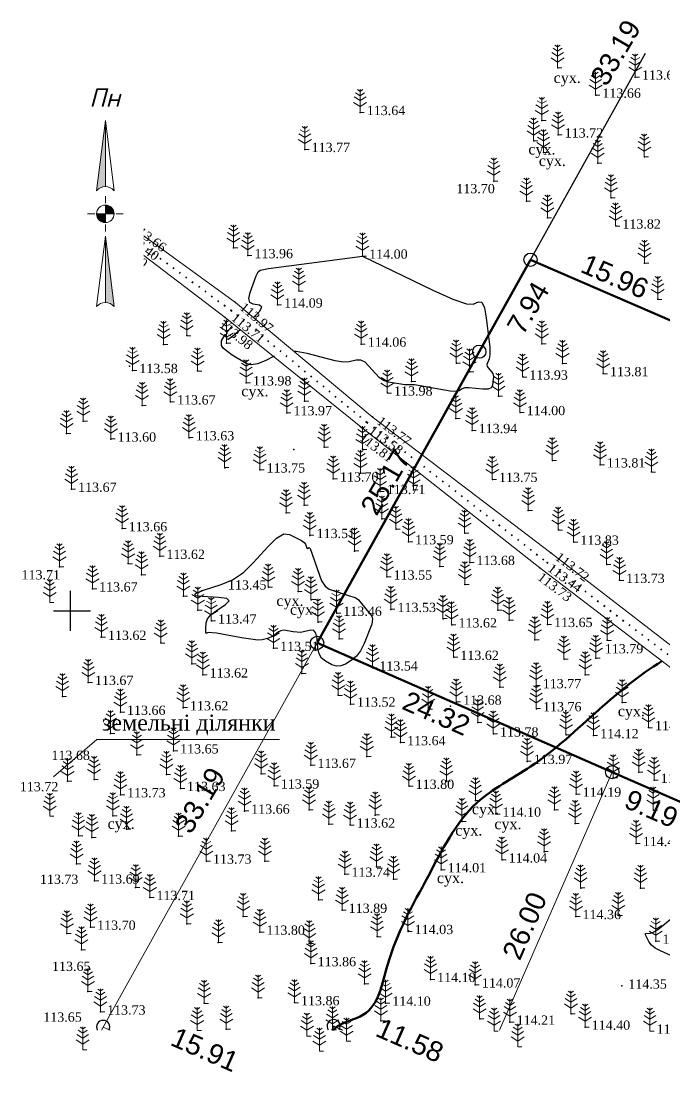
# Model space of a CAD drawing. Header units: millimetres. Extents: x 5405496.3 to 5405583.5, y 5525065.2 to 5525144.5.
# Drawn here: x 5405496.3 to 5405544.9, y 5525065.2 to 5525144.5 of the extents above; entities that cross this region are included whole.
import ezdxf
from ezdxf.enums import TextEntityAlignment as Align

# ---------------------------------------------------------------- set-up
doc = ezdxf.new("R2010")
doc.units = ezdxf.units.MM
doc.set_wipeout_variables(frame=1)
doc.linetypes.add('HIDDEN', pattern=[0.5, 0, -0.5])
for name, color, linetype, lineweight in [('#Лист (текст_ПН)', 250, 'Continuous', 0), ('#Штамп', 250, 'Continuous', 0), ('11900000', 1, 'Continuous', 30), ('о', 10, 'Continuous', 0), ('рельеф', 7, 'Continuous', 0), ('ТОЧКИ', 7, 'Continuous', 30)]:
    doc.layers.add(name, color=color, linetype=linetype, lineweight=lineweight)
for name, color, linetype in [('горизонтали', 42, 'Continuous'), ('Ділянки_Межі', 10, 'Continuous'), ('надписи', 7, 'Continuous'), ('отметки', 7, 'Continuous'), ('промеры', 185, 'Continuous'), ('Растительность', 7, 'Continuous')]:
    doc.layers.add(name, color=color, linetype=linetype)
doc.styles.get("Standard").update_dxf_attribs({"font": 'arial.ttf'})
doc.styles.add('times', font='times.ttf')
doc.styles.add('Мой_Топо', font='isocpeui.ttf')
doc.linetypes.add('канава 0', pattern='A,0.9,0,["|",Standard,S=0.25,R=0,X=0,Y=0],0.1', length=1)

# ---------------------------------------------------------------- blocks, each defined once
blk = doc.blocks.new('A$C51FE15A3')
at = {"layer": 'Растительность', "color": 94, "lineweight": 0}
for points in [[(-0.201, 1.726), (0, 1.584), (0.201, 1.726)], [(0, 1.75), (0, 0), (0.319, 0)], [(-0.447, 1.172), (0, 0.895), (0.447, 1.172)], [(-0.343, 1.489), (0, 1.267), (0.343, 1.489)], [(-0.493, 0.753), (0, 0.444), (0.493, 0.753)]]:
    blk.add_lwpolyline(points, dxfattribs=at)
blk = doc.blocks.new('*U3')
at = {"color": 0}
for points in [[(-0.113, 0), (-0.109, -0.029), (-0.097, -0.056)], [(-0.113, 0), (-0.097, -0.056), (0, 0)], [(-0.097, -0.056), (0, -0.113), (0, 0)], [(-0.097, -0.056), (-0.08, -0.08), (-0.056, -0.097)], [(-0.097, -0.056), (-0.056, -0.097), (0, -0.113)], [(-0.056, -0.097), (-0.029, -0.109), (0, -0.113)]]:
    blk.add_solid(points, dxfattribs=at)
blk = doc.blocks.new('*U4')
at = {"color": 0}
for points in [[(0, 0), (0.097, 0.056), (0, 0.113)], [(0.097, 0.056), (0.029, 0.109), (0, 0.113)], [(0, 0), (0.113, 0), (0.097, 0.056)], [(0.097, 0.056), (0.056, 0.097), (0.029, 0.109)], [(0.097, 0.056), (0.08, 0.08), (0.056, 0.097)], [(0.113, 0), (0.109, 0.029), (0.097, 0.056)]]:
    blk.add_solid(points, dxfattribs=at)
blk = doc.blocks.new('*U5')
at = {"color": 0}
for points in [[(0, -1.136), (0.021, -1.138), (0, -0.288)], [(0.021, -1.138), (0.042, -1.142), (0, -0.288)], [(0.042, -1.142), (0.062, -1.15), (0, -0.288)], [(0.062, -1.15), (0.081, -1.16), (0, -0.288)], [(0.081, -1.16), (0.098, -1.173), (0, -0.288)], [(0.098, -1.173), (0.113, -1.188), (0, -0.288)]]:
    blk.add_solid(points, dxfattribs=at)
blk = doc.blocks.new('*U6')
at = {"color": 0}
for points in [[(-0.113, 0.297), (-0.098, 0.312), (0, 1.197)], [(-0.098, 0.312), (-0.081, 0.325), (0, 1.197)], [(-0.081, 0.325), (-0.062, 0.335), (0, 1.197)], [(-0.062, 0.335), (-0.042, 0.343), (0, 1.197)], [(-0.042, 0.343), (-0.021, 0.347), (0, 1.197)], [(-0.021, 0.347), (0, 0.349), (0, 1.197)]]:
    blk.add_solid(points, dxfattribs=at)
blk = doc.blocks.new('#Північ')
at = {"color": 7}
blk.add_wipeout([(-2.901, 10.635), (2.901, 10.635), (2.901, -7.981), (-2.901, -7.981)], dxfattribs=at).dxf.layer = '#Лист (текст_ПН)'
at = {"layer": '#Лист (текст_ПН)'}
for p, q in [((-0.663, 1.748), (0, 7.043)), ((0, 7.043), (0, 2.052)), ((0, 7.043), (0.663, 1.748)), ((0, 1.337), (0, 0.807)), ((-1.337, 0), (-0.807, 0)), ((-0.662, 0), (0.662, 0)), ((0, 0.662), (0, -0.662)), ((1.337, 0), (0.807, 0)), ((0, -1.337), (0, -0.807)), ((-0.663, -6.99), (0, -1.695)), ((0, -1.695), (0.663, -6.99)), ((0, -1.695), (0, -6.686))]:
    blk.add_line(p, q, dxfattribs=at)
at = {"layer": '#Лист (текст_ПН)', "flags": 128}
for points in [[(0, 7.043), (-0.663, 1.748, -0.218585), (0, 2.052)], [(0, 0), (-0.662, 0, 0.414214), (0, -0.662)]]:
    blk.add_lwpolyline(points, format="xyb", close=True, dxfattribs=at)
at = {"layer": '#Лист (текст_ПН)'}
blk.add_circle((0, 0), 0.662, dxfattribs=at)
for centre in [(0, 1.178), (0, -7.56)]:
    blk.add_arc(centre, 0.874, 40.67981, 139.32019, dxfattribs=at)
at = {"layer": '#Лист (текст_ПН)', "xscale": 5.883850111352785, "yscale": 5.883850111352785, "zscale": 5.883850111352785}
for name in ['*U6', '*U3', '*U4', '*U5']:
    blk.add_blockref(name, (0, 0), dxfattribs=at)
at = {"layer": '#Лист (текст_ПН)', "style": 'Мой_Топо'}
blk.add_text('Пн', height=1.4, dxfattribs=at).set_placement((-1.217, 8.077))

msp = doc.modelspace()

# ---------------------------------------------------------------- linework, layer by layer
at = {"layer": '11900000', "color": 7}
for points in [[(5405500, 5525098.5, 0), (5405500, 5525101.5, 0)], [(5405500, 5525098.5, 0), (5405500, 5525101.5, 0)], [(5405498.718, 5525100, 0), (5405501.5, 5525100, 0)], [(5405498.718, 5525100, 0), (5405501.5, 5525100, 0)]]:
    msp.add_polyline3d(points, dxfattribs=at)
at = {"layer": 'горизонтали', "color": 32}
for points in [[(5405513.817, 5525122.142, 114), (5405514.277, 5525122.602, 114), (5405514.437, 5525122.932, 114), (5405514.277, 5525123.072, 114), (5405513.777, 5525123.152, 114), (5405513.537, 5525123.282, 114), (5405513.457, 5525123.582, 114), (5405513.557, 5525124.032, 114), (5405514.007, 5525125.292, 114), (5405514.167, 5525125.582, 114), (5405514.327, 5525125.712, 114), (5405514.957, 5525125.852, 114), (5405522.037, 5525126.762, 114), (5405527.347, 5525124.212, 114), (5405528.867, 5525123.532, 114), (5405529.887, 5525123.172, 114), (5405530.407, 5525123.142, 114), (5405530.807, 5525123.332, 114), (5405531.057, 5525123.292, 114), (5405531.247, 5525122.882, 114), (5405531.387, 5525122.122, 114), (5405531.647, 5525119.892, 114), (5405531.657, 5525119.332, 114), (5405531.607, 5525119.032, 114), (5405531.417, 5525118.602, 114), (5405531.447, 5525118.442, 114), (5405531.887, 5525117.912, 114), (5405531.937, 5525117.702, 114), (5405531.867, 5525117.042, 114), (5405531.757, 5525116.822, 114), (5405531.517, 5525116.722, 114), (5405531.137, 5525116.722, 114), (5405530.067, 5525116.842, 114), (5405529.767, 5525116.832, 114), (5405529.567, 5525116.762, 114), (5405529.337, 5525116.612, 114), (5405529.097, 5525116.562, 114), (5405528.667, 5525116.582, 114), (5405525.977, 5525117.072, 114), (5405525.227, 5525117.052, 114), (5405524.007, 5525117.262, 114), (5405523.637, 5525117.382, 114), (5405523.297, 5525117.602, 114), (5405522.247, 5525118.782, 114), (5405521.917, 5525118.922, 114), (5405521.567, 5525118.922, 114), (5405521.037, 5525118.802, 114), (5405520.587, 5525118.772, 114), (5405519.977, 5525118.862, 114), (5405517.867, 5525119.432, 114), (5405517.037, 5525119.582, 114), (5405516.886, 5525119.576, 114)], [(5405511.387, 5525120.382, 114), (5405511.677, 5525120.852, 114), (5405511.727, 5525120.852, 114), (5405511.777, 5525120.532, 114), (5405511.897, 5525120.512, 114), (5405512.237, 5525120.732, 114), (5405512.818, 5525121.249, 114)], [(5405515.363, 5525119.214, 114), (5405514.687, 5525118.872, 114), (5405514.107, 5525118.652, 114), (5405513.637, 5525118.582, 114), (5405513.257, 5525118.682, 114), (5405512.207, 5525119.292, 114), (5405511.557, 5525119.802, 114), (5405511.397, 5525120.022, 114), (5405511.387, 5525120.382, 114), (5405511.387, 5525120.382, 114)], [(5405546.137, 5525073.592, 114.5), (5405544.537, 5525074.322, 114.5), (5405544.137, 5525074.542, 114.5), (5405543.857, 5525074.772, 114.5), (5405543.677, 5525074.992, 114.5), (5405543.397, 5525075.532, 114.5), (5405543.417, 5525075.642, 114.5), (5405543.777, 5525075.672, 114.5), (5405543.777, 5525075.672, 114.5), (5405543.987, 5525075.732, 114.5), (5405544.307, 5525075.922, 114.5), (5405545.847, 5525077.172, 114.5)]]:
    msp.add_polyline3d(points, dxfattribs=at)
msp.add_polyline3d([(5405511.377, 5525101.982, 113.5), (5405512.237, 5525102.352, 113.5), (5405513.047, 5525102.902, 113.5), (5405513.797, 5525103.632, 113.5), (5405514.887, 5525104.842, 113.5), (5405515.547, 5525105.492, 113.5), (5405516.097, 5525105.802, 113.5), (5405516.537, 5525105.772, 113.5), (5405517.437, 5525105.312, 113.5), (5405517.647, 5525105.152, 113.5), (5405517.747, 5525105.022, 113.5), (5405517.837, 5525104.742, 113.5), (5405517.887, 5525104.702, 113.5), (5405518.007, 5525104.782, 113.5), (5405518.087, 5525104.712, 113.5), (5405518.957, 5525102.262, 113.5), (5405519.227, 5525101.862, 113.5), (5405519.537, 5525101.642, 113.5), (5405520.907, 5525101.172, 113.5), (5405521.537, 5525100.972, 113.5), (5405521.747, 5525100.832, 113.5), (5405522.757, 5525099.592, 113.5), (5405522.807, 5525099.372, 113.5), (5405522.737, 5525099.002, 113.5), (5405522.157, 5525097.532, 113.5), (5405521.887, 5525096.982, 113.5), (5405521.587, 5525096.572, 113.5), (5405521.257, 5525096.292, 113.5), (5405520.747, 5525095.982, 113.5), (5405520.407, 5525095.842, 113.5), (5405520.077, 5525095.822, 113.5), (5405519.737, 5525095.932, 113.5), (5405519.247, 5525096.192, 113.5), (5405518.957, 5525096.422, 113.5), (5405518.767, 5525096.752, 113.5), (5405518.677, 5525097.182, 113.5), (5405518.607, 5525097.922, 113.5), (5405518.517, 5525098.312, 113.5), (5405518.357, 5525098.522, 113.5), (5405518.107, 5525098.542, 113.5), (5405517.397, 5525098.372, 113.5), (5405516.817, 5525098.412, 113.5), (5405516.107, 5525098.532, 113.5), (5405515.887, 5525098.502, 113.5), (5405515.707, 5525098.402, 113.5), (5405515.307, 5525098.082, 113.5), (5405514.867, 5525097.902, 113.5), (5405514.477, 5525097.812, 113.5), (5405514.137, 5525097.782, 113.5), (5405512.897, 5525097.952, 113.5), (5405511.027, 5525098.322, 113.5), (5405510.397, 5525098.362, 113.5), (5405510.287, 5525098.302, 113.5), (5405510.227, 5525098.312, 113.5), (5405510.207, 5525098.662, 113.5), (5405510.247, 5525099.102, 113.5), (5405510.337, 5525099.392, 113.5), (5405510.587, 5525099.692, 113.5), (5405510.997, 5525100.012, 113.5), (5405511.707, 5525100.482, 113.5), (5405511.967, 5525100.752, 113.5), (5405511.797, 5525100.932, 113.5), (5405511.177, 5525101.012, 113.5), (5405509.937, 5525101.072, 113.5), (5405509.387, 5525101.142, 113.5), (5405509.427, 5525101.312, 113.5), (5405510.027, 5525101.552, 113.5), (5405511.377, 5525101.982, 113.5)], close=True, dxfattribs=at)
at = {"layer": 'горизонтали', "color": 32, "lineweight": 50}
msp.add_open_spline([(5405544.644, 5525096.197), (5405542.967, 5525095.178), (5405539.571, 5525092.364), (5405535.448, 5525088.372), (5405529.811, 5525085.57), (5405526.912, 5525079.585), (5405523.981, 5525074.667), (5405523.11, 5525069.298), (5405520.426, 5525068.985), (5405519.868, 5525068.397), (5405519.834, 5525068.357)], degree=3, knots=[396.18924, 396.18924, 396.18924, 396.18924, 402.000498, 408.750929, 413.644849, 420.300656, 427.666961, 431.820459, 434.236566, 434.402863, 434.402863, 434.402863, 434.402863], dxfattribs=at)
at = {"layer": 'Ділянки_Межі', "lineweight": 25}
for points in [[(5405571.467, 5525142.11), (5405562.618, 5525121.976), (5405552.171, 5525126.549), (5405549.366, 5525120.143), (5405534.724, 5525126.503)], [(5405534.724, 5525126.503), (5405543.416, 5525142.11)], [(5405520.522, 5525068.357), (5405519.862, 5525068.646), (5405519.736, 5525068.357)]]:
    msp.add_lwpolyline(points, dxfattribs=at)
at = {"layer": 'Ділянки_Межі', "lineweight": 50}
msp.add_lwpolyline([(5405518.613, 5525097.576), (5405530.859, 5525119.564), (5405534.724, 5525126.503), (5405549.366, 5525120.143), (5405546.556, 5525113.725), (5405559.77, 5525107.94), (5405549.312, 5525084.135), (5405540.894, 5525087.821)], close=True, dxfattribs=at)
at = {"layer": 'Ділянки_Межі', "lineweight": 0}
for points in [[(5405502.465, 5525068.583), (5405518.613, 5525097.576), (5405540.894, 5525087.821), (5405532.372, 5525068.357)], [(5405532.372, 5525068.357), (5405540.894, 5525087.821), (5405549.312, 5525084.135), (5405558.553, 5525080.09), (5405553.407, 5525068.357)], [(5405502.339, 5525068.357), (5405502.465, 5525068.583), (5405502.981, 5525068.357)], [(5405502.981, 5525068.357), (5405502.465, 5525068.583)], [(5405520.522, 5525068.357), (5405519.862, 5525068.646), (5405519.736, 5525068.357)]]:
    msp.add_lwpolyline(points, dxfattribs=at)
at = {"layer": 'о', "color": 0, "lineweight": 0}
msp.add_lwpolyline([(5405498.718, 5525087.477), (5405501.979, 5525090.295), (5405515.772, 5525090.295)], dxfattribs=at)
at = {"layer": 'отметки', "color": 7}
for p in [(5405536.776, 5525140.982, 113.728), (5405542.636, 5525140.298, 113.634), (5405539.649, 5525138.931, 113.661), (5405521.862, 5525137.623, 113.638), (5405535.586, 5525137.02, 113.714), (5405534.969, 5525135.478, 113.738), (5405536.803, 5525135.93, 113.716), (5405517.698, 5525134.835, 113.767), (5405535.711, 5525134.591, 113.731), (5405539.803, 5525133.797, 113.719), (5405543.317, 5525134.265, 113.657), (5405531.959, 5525132.439, 113.701), (5405534.415, 5525130.931, 113.796), (5405540.803, 5525131.186, 113.744), (5405504.279, 5525129.215, 113.66), (5405536.01, 5525129.666, 113.79), (5405541.158, 5525129.055, 113.825), (5405503.52, 5525128.356, 113.603), (5405503.861, 5525128.739, 113.398), (5405512.304, 5525127.399, 113.932), (5405513.39, 5525126.82, 113.957), (5405522.042, 5525126.78, 114), (5405543.332, 5525126.249, 113.683), (5405517.246, 5525124.144, 114.075), (5405544.338, 5525123.519, 113.704), (5405512.102, 5525122.687, 113.712), (5405512.458, 5525123.277, 113.967), (5405515.631, 5525123.091, 114.093), (5405511.674, 5525122.139, 113.982), (5405508.776, 5525120.774, 113.935), (5405507.026, 5525120.113, 113.88), (5405511.784, 5525120.215, 114.012), (5405521.94, 5525120.138, 114.057), (5405535.59, 5525120.154, 113.803), (5405529.129, 5525118.706, 114.133), (5405504.442, 5525118.469, 113.714), (5405504.69, 5525118.146, 113.584), (5405509.593, 5525118.105, 113.937), (5405530.132, 5525118.047, 114.056), (5405537.148, 5525118.676, 113.929), (5405540.219, 5525117.91, 113.814), (5405513.27, 5525117.214, 113.976), (5405525.751, 5525117.306, 114.009), (5405534.135, 5525117.656, 113.935), (5405523.922, 5525116.445, 113.981), (5405507.543, 5525115.776, 113.667), (5405517.671, 5525115.834, 113.888), (5405532.304, 5525116.206, 113.983), (5405505.404, 5525115.502, 113.708), (5405516.331, 5525114.958, 113.966), (5405533.935, 5525114.968, 114), (5405500.955, 5525114.328, 113.678), (5405522.385, 5525114.208, 113.582), (5405522.79, 5525114.643, 113.77), (5405529.092, 5525114.518, 113.883), (5405499.7, 5525113.379, 113.707), (5405522.038, 5525113.772, 113.805), (5405530.312, 5525113.616, 113.942), (5405503.056, 5525112.97, 113.602), (5405508.953, 5525113.069, 113.626), (5405516.851, 5525112.19, 113.772), (5405519.16, 5525112.353, 113.795), (5405522.048, 5525112.199, 113.83), (5405511.643, 5525110.798, 113.575), (5405536.373, 5525111.342, 113.843), (5405539.987, 5525111.023, 113.806), (5405514.302, 5525110.642, 113.746), (5405521.898, 5525110.389, 113.807), (5405543.85, 5525110.482, 113.661), (5405519.836, 5525109.958, 113.703), (5405531.847, 5525109.926, 113.751), (5405500.07, 5525109.181, 113.669), (5405523.378, 5525109.015, 113.708), (5405525.89, 5525109.145, 113.74), (5405517.639, 5525107.964, 113.749), (5405516.282, 5525107.404, 113.515), (5405523.503, 5525106.944, 113.637), (5405534.557, 5525107.572, 113.768), (5405503.893, 5525106.204, 113.658), (5405524.578, 5525106.159, 113.664), (5405536.827, 5525106.103, 113.785), (5405518.073, 5525105.692, 113.507), (5405525.519, 5525105.22, 113.59), (5405529.758, 5525105.866, 113.689), (5405521.449, 5525104.512, 113.585), (5405537.984, 5525105.185, 113.831), (5405506.739, 5525104.118, 113.624), (5405530.14, 5525103.658, 113.684), (5405535.969, 5525103.655, 113.439), (5405536.247, 5525104.388, 113.722), (5405499.173, 5525103.329, 113.66), (5405504.349, 5525103.563, 113.636), (5405527.877, 5525103.355, 113.633), (5405535.434, 5525103.256, 113.729), (5405540.476, 5525103.499, 113.803), (5405505.371, 5525102.723, 113.596), (5405523.889, 5525102.558, 113.554), (5405541.447, 5525102.303, 113.732), (5405501.656, 5525101.659, 113.671), (5405514.944, 5525101.782, 113.454), (5405517.19, 5525101.458, 113.48), (5405529.772, 5525101.979, 113.577), (5405508.535, 5525101.101, 113.501), (5405518.159, 5525100.842, 113.468), (5405509.619, 5525100.049, 113.552), (5405520.095, 5525099.82, 113.462), (5405524.184, 5525100.108, 113.529), (5405532.25, 5525100.061, 113.664), (5405510.637, 5525099.241, 113.471), (5405518.692, 5525099.154, 113.492), (5405528.127, 5525099.407, 113.639), (5405528.783, 5525098.944, 113.615), (5405533.114, 5525099.297, 113.666), (5405536.002, 5525098.974, 113.646), (5405502.326, 5525098.004, 113.621), (5405506.811, 5525097.573, 113.665), (5405520.281, 5525097.883, 113.439), (5405535.056, 5525097.811, 113.716), (5405540.509, 5525097.777, 113.789), (5405515.32, 5525097.172, 113.51), (5405528.927, 5525096.492, 113.624), (5405509.168, 5525096.002, 113.564), (5405522.812, 5525095.694, 113.543), (5405537.254, 5525096.355, 113.675), (5405539.661, 5525096.423, 113.791), (5405509.998, 5525095.163, 113.617), (5405517.468, 5525095.266, 113.551), (5405538.861, 5525095.18, 113.806), (5405501.342, 5525094.602, 113.667), (5405532.416, 5525094.24, 113.678), (5405535.146, 5525094.355, 113.769), (5405499.39, 5525093.526, 113.708), (5405520.204, 5525093.624, 113.556), (5405508.512, 5525092.686, 113.618), (5405521.128, 5525092.964, 113.518), (5405527.027, 5525092.565, 113.675), (5405528.684, 5525092.805, 113.666), (5405529.135, 5525093.111, 113.682), (5405535.166, 5525092.613, 113.756), (5405541.649, 5525093.079, 113.988), (5405503.764, 5525092.345, 113.657), (5405530.749, 5525091.571, 113.726), (5405543.624, 5525091.189, 114.147), (5405503.031, 5525090.73, 113.589), (5405524.217, 5525090.47, 113.666), (5405531.918, 5525090.707, 113.785), (5405537.411, 5525090.646, 113.847), (5405539.48, 5525090.579, 114.115), (5405507.773, 5525089.433, 113.652), (5405524.906, 5525090.05, 113.635), (5405505.003, 5525089.131, 113.593), (5405522.373, 5525089.004, 113.641), (5405534.471, 5525088.638, 113.97), (5405518.138, 5525088.341, 113.668), (5405542.891, 5525087.82, 114.256), (5405499.781, 5525087.132, 113.76), (5405501.777, 5525087.265, 113.734), (5405507.237, 5525087.646, 113.582), (5405514.392, 5525087.695, 113.548), (5405528.372, 5525087.15, 113.837), (5405540.973, 5525087.392, 114.165), (5405544.052, 5525087.211, 114.267), (5405508.296, 5525086.595, 113.628), (5405515.374, 5525086.785, 113.592), (5405525.553, 5525086.759, 113.802), (5405503.772, 5525086.12, 113.729), (5405530.559, 5525085.673, 114.007), (5405538.164, 5525086.166, 114.186), (5405513.136, 5525084.885, 113.663), (5405518.01, 5525084.967, 113.635), (5405532.113, 5525084.664, 114.104), (5405536.537, 5525084.98, 114.205), (5405543.999, 5525084.957, 114.24), (5405503.194, 5525084.53, 113.718), (5405519.506, 5525083.898, 113.644), (5405521.101, 5525083.833, 113.621), (5405523.007, 5525084.586, 113.785), (5405529.554, 5525084.096, 113.875), (5405538.095, 5525083.95, 114.33), (5405500.596, 5525083.018, 113.664), (5405504.229, 5525083.508, 113.642), (5405512.154, 5525083.398, 113.582), (5405501.614, 5525082.898, 113.707), (5405508.155, 5525082.987, 113.651), (5405542.697, 5525082.437, 114.494), (5405535.749, 5525081.818, 114.263), (5405500.455, 5525080.893, 113.668), (5405510.254, 5525081.108, 113.732), (5405514.674, 5525081.099, 113.677), (5405523.103, 5525080.666, 113.801), (5405532.573, 5525081.197, 114.041), (5405520.705, 5525080.121, 113.741), (5405527.969, 5525080.459, 114.012), (5405501.812, 5525079.607, 113.691), (5405504.917, 5525079.111, 113.675), (5405524.371, 5525079.737, 113.941), (5405538.513, 5525079.075, 114.413), (5405543.036, 5525079.06, 114.377), (5405505.988, 5525078.365, 113.705), (5405518.724, 5525078.192, 113.85), (5405513.039, 5525076.934, 113.746), (5405520.497, 5525077.398, 113.894), (5405538.15, 5525076.927, 114.358), (5405541.351, 5525077.005, 114.454), (5405501.51, 5525076.12, 113.704), (5405508.776, 5525076.38, 113.725), (5405499.731, 5525075.634, 113.707), (5405514.287, 5525075.744, 113.804), (5405523.139, 5525075.403, 113.978), (5405525.479, 5525075.797, 114.029), (5405525.525, 5525075.833, 114.029), (5405544.186, 5525075.071, 114.521), (5405500.82, 5525074.412, 113.722), (5405511.155, 5525074.95, 113.651), (5405518.021, 5525074.876, 113.885), (5405518.149, 5525073.369, 113.856), (5405527.175, 5525072.174, 114.105), (5405501.32, 5525071.26, 113.719), (5405522.203, 5525071.849, 113.922), (5405530.553, 5525071.763, 114.073), (5405541.606, 5525071.679, 114.35), (5405510.09, 5525070.373, 113.794), (5405514.16, 5525070.783, 113.796), (5405516.901, 5525070.421, 113.859), (5405523.786, 5525070.388, 114.095), (5405502.259, 5525069.717, 113.734), (5405537.784, 5525069.567, 114.426), (5405523.433, 5525069.042, 114.046), (5405530.892, 5525069.203, 114.179), (5405533.173, 5525068.953, 114.214), (5405511.757, 5525068.42, 113.638), (5405519.774, 5525068.377, 114.007), (5405538.842, 5525068.573, 114.4)]:
    msp.add_point(p, dxfattribs=at)
at = {"layer": 'рельеф', "color": 7, "linetype": 'канава 0'}
for points, elevation in [([(5405581.462, 5525069.15), (5405574.91, 5525074.06), (5405563.36, 5525082.97), (5405550.609, 5525093.299), (5405536.247, 5525104.388), (5405522.78, 5525114.65), (5405512.458, 5525123.277), (5405504.279, 5525129.215)], 113.66), ([(5405503.51, 5525128.36), (5405511.674, 5525122.139), (5405522.03, 5525113.78), (5405535.434, 5525103.256), (5405549.773, 5525092.292), (5405562.847, 5525081.89), (5405574.514, 5525072.886), (5405580.686, 5525068.357)], 113.39)]:
    msp.add_lwpolyline(points, dxfattribs=dict(at, elevation=elevation))
at = {"layer": 'рельеф', "color": 7, "linetype": 'HIDDEN', "lineweight": 40, "elevation": 113.4}
msp.add_lwpolyline([(5405503.85, 5525128.75), (5405512.09, 5525122.69), (5405522.37, 5525114.22), (5405535.95, 5525103.67), (5405550.22, 5525092.8), (5405563.12, 5525082.28), (5405574.69, 5525073.53), (5405581.462, 5525068.455)], dxfattribs=at)
at = {"layer": 'ТОЧКИ'}
for centre in [(5405534.724, 5525126.503), (5405530.859, 5525119.564), (5405518.613, 5525097.576), (5405540.894, 5525087.821, 107.24)]:
    msp.add_circle(centre, 0.5, dxfattribs=at)
for centre, start, end in [((5405502.465, 5525068.583), 90.0148, 206.87447), ((5405502.465, 5525068.583), 333.12553, 89.9852), ((5405519.862, 5525068.647), 90.01463, 215.38574), ((5405519.862, 5525068.647), 324.61426, 89.98537)]:
    msp.add_arc(centre, 0.5, start, end, dxfattribs=at)

# ---------------------------------------------------------------- block references
at = {"layer": 'Растительность', "color": 7}
for p in [(5405536.77, 5525140.98, 113.73), (5405542.63, 5525140.29, 113.63), (5405539.64, 5525138.93, 113.66), (5405521.86, 5525137.62, 113.64), (5405535.58, 5525137.02, 113.71), (5405534.96, 5525135.47, 113.74), (5405536.8, 5525135.93, 113.72), (5405517.69, 5525134.83, 113.77), (5405535.7, 5525134.59, 113.73), (5405539.8, 5525133.79, 113.72), (5405543.31, 5525134.26, 113.66), (5405531.95, 5525132.44, 113.7), (5405534.41, 5525130.93, 113.8), (5405540.8, 5525131.18, 113.74), (5405536, 5525129.66, 113.79), (5405541.15, 5525129.05, 113.82), (5405512.3, 5525127.39, 113.93), (5405513.38, 5525126.82, 113.96), (5405522.03, 5525126.78, 114), (5405543.33, 5525126.24, 113.68), (5405517.24, 5525124.14, 114.08), (5405544.33, 5525123.51, 113.7), (5405515.62, 5525123.09, 114.09), (5405508.77, 5525120.77, 113.93), (5405511.78, 5525120.21, 114.01), (5405521.93, 5525120.13, 114.06), (5405535.58, 5525120.15, 113.8), (5405507.03, 5525120.11, 113.88), (5405529.12, 5525118.7, 114.13), (5405537.14, 5525118.67, 113.93), (5405504.68, 5525118.15, 113.58), (5405509.59, 5525118.1, 113.94), (5405530.12, 5525118.04, 114.06), (5405540.21, 5525117.9, 113.81), (5405513.26, 5525117.21, 113.98), (5405525.74, 5525117.3, 114.01), (5405534.13, 5525117.65, 113.93), (5405523.91, 5525116.44, 113.98), (5405532.3, 5525116.2, 113.98), (5405505.4, 5525115.51, 113.71), (5405507.53, 5525115.78, 113.67), (5405517.66, 5525115.83, 113.89), (5405516.32, 5525114.95, 113.97), (5405533.93, 5525114.96, 114), (5405500.96, 5525114.33, 113.68), (5405529.09, 5525114.51, 113.88), (5405499.7, 5525113.38, 113.71), (5405508.94, 5525113.08, 113.63), (5405530.31, 5525113.61, 113.94), (5405503.05, 5525112.98, 113.6), (5405519.16, 5525112.35, 113.8), (5405522.04, 5525112.19, 113.83), (5405511.63, 5525110.81, 113.57), (5405514.29, 5525110.65, 113.75), (5405536.37, 5525111.34, 113.84), (5405539.98, 5525111.02, 113.81), (5405519.83, 5525109.96, 113.7), (5405521.89, 5525110.38, 113.81), (5405531.84, 5525109.92, 113.75), (5405543.85, 5525110.48, 113.66), (5405500.07, 5525109.18, 113.67), (5405525.89, 5525109.14, 113.74), (5405523.37, 5525109.01, 113.71), (5405517.63, 5525107.97, 113.75), (5405534.55, 5525107.57, 113.77), (5405516.27, 5525107.41, 113.51), (5405523.5, 5525106.94, 113.64), (5405503.89, 5525106.21, 113.66), (5405524.57, 5525106.16, 113.66), (5405529.75, 5525105.86, 113.69), (5405536.82, 5525106.1, 113.79), (5405518.06, 5525105.7, 113.51), (5405525.52, 5525105.22, 113.59), (5405537.98, 5525105.18, 113.83), (5405521.44, 5525104.52, 113.58), (5405504.35, 5525103.56, 113.64), (5405506.74, 5525104.12, 113.62), (5405530.14, 5525103.65, 113.68), (5405540.47, 5525103.49, 113.8), (5405499.17, 5525103.33, 113.66), (5405505.37, 5525102.72, 113.6), (5405527.87, 5525103.35, 113.63), (5405523.88, 5525102.57, 113.55), (5405529.77, 5525101.98, 113.58), (5405541.44, 5525102.3, 113.73), (5405501.66, 5525101.66, 113.67), (5405508.52, 5525101.11, 113.5), (5405514.93, 5525101.79, 113.45), (5405517.18, 5525101.47, 113.48), (5405498.43, 5525100.64, 113.71), (5405518.15, 5525100.85, 113.47), (5405509.61, 5525100.06, 113.55), (5405520.08, 5525099.83, 113.46), (5405524.17, 5525100.12, 113.53), (5405532.25, 5525100.06, 113.66), (5405510.62, 5525099.25, 113.47), (5405518.68, 5525099.16, 113.49), (5405528.11, 5525099.42, 113.64), (5405528.77, 5525098.95, 113.61), (5405533.11, 5525099.29, 113.67), (5405536, 5525098.97, 113.65), (5405502.33, 5525098, 113.62), (5405506.81, 5525097.57, 113.67), (5405515.32, 5525097.17, 113.51), (5405520.27, 5525097.89, 113.44), (5405535.05, 5525097.81, 113.72), (5405540.51, 5525097.77, 113.79), (5405528.91, 5525096.5, 113.62), (5405537.25, 5525096.35, 113.68), (5405539.66, 5525096.42, 113.79), (5405509.17, 5525096, 113.56), (5405522.8, 5525095.7, 113.54), (5405510, 5525095.16, 113.62), (5405517.47, 5525095.27, 113.55), (5405538.86, 5525095.18, 113.81), (5405501.34, 5525094.6, 113.67), (5405532.4, 5525094.25, 113.68), (5405535.14, 5525094.36, 113.77), (5405499.39, 5525093.53, 113.71), (5405520.21, 5525093.62, 113.56), (5405508.51, 5525092.69, 113.62), (5405521.13, 5525092.96, 113.52), (5405527.01, 5525092.57, 113.67), (5405529.12, 5525093.12, 113.68), (5405535.15, 5525092.62, 113.76), (5405541.64, 5525093.07, 113.99), (5405503.77, 5525092.35, 113.66), (5405530.74, 5525091.58, 113.73), (5405543.62, 5525091.18, 114.15), (5405503.03, 5525090.73, 113.59), (5405524.22, 5525090.47, 113.67), (5405524.91, 5525090.05, 113.64), (5405531.91, 5525090.71, 113.78), (5405537.4, 5525090.65, 113.85), (5405539.47, 5525090.58, 114.12), (5405507.77, 5525089.43, 113.65), (5405505.01, 5525089.13, 113.59), (5405522.37, 5525089, 113.64), (5405534.46, 5525088.64, 113.97), (5405507.24, 5525087.65, 113.58), (5405514.39, 5525087.69, 113.55), (5405518.14, 5525088.34, 113.67), (5405542.89, 5525087.82, 114.26), (5405499.78, 5525087.13, 113.76), (5405501.78, 5525087.27, 113.73), (5405528.37, 5525087.15, 113.84), (5405540.97, 5525087.4, 114.16), (5405544.05, 5525087.21, 114.27), (5405503.77, 5525086.12, 113.73), (5405508.3, 5525086.6, 113.63), (5405515.38, 5525086.79, 113.59), (5405525.55, 5525086.76, 113.8), (5405538.16, 5525086.17, 114.19), (5405530.56, 5525085.67, 114.01), (5405498.43, 5525084.49, 113.73), (5405503.2, 5525084.53, 113.72), (5405513.14, 5525084.89, 113.66), (5405518.01, 5525084.97, 113.64), (5405523.01, 5525084.59, 113.78), (5405532.11, 5525084.66, 114.1), (5405536.53, 5525084.98, 114.21), (5405543.99, 5525084.96, 114.24), (5405519.51, 5525083.9, 113.64), (5405521.1, 5525083.83, 113.62), (5405529.55, 5525084.1, 113.88), (5405538.09, 5525083.95, 114.33), (5405500.6, 5525083.02, 113.66), (5405501.62, 5525082.9, 113.71), (5405504.23, 5525083.51, 113.64), (5405508.16, 5525082.99, 113.65), (5405512.16, 5525083.4, 113.58), (5405542.69, 5525082.44, 114.49), (5405535.75, 5525081.82, 114.26), (5405500.46, 5525080.89, 113.67), (5405510.25, 5525081.11, 113.73), (5405514.68, 5525081.1, 113.68), (5405523.1, 5525080.67, 113.8), (5405527.97, 5525080.46, 114.01), (5405532.57, 5525081.2, 114.04), (5405520.71, 5525080.12, 113.74), (5405524.37, 5525079.74, 113.94), (5405501.81, 5525079.61, 113.69), (5405504.92, 5525079.11, 113.68), (5405538.51, 5525079.08, 114.41), (5405543.03, 5525079.06, 114.38), (5405505.99, 5525078.36, 113.71), (5405518.72, 5525078.19, 113.85), (5405520.5, 5525077.4, 113.89), (5405513.04, 5525076.93, 113.75), (5405538.15, 5525076.93, 114.36), (5405541.35, 5525077.01, 114.45), (5405501.51, 5525076.12, 113.7), (5405508.78, 5525076.38, 113.73), (5405514.29, 5525075.74, 113.8), (5405525.47, 5525075.8, 114.03), (5405499.73, 5525075.63, 113.71), (5405511.16, 5525074.95, 113.65), (5405523.14, 5525075.4, 113.98), (5405544.18, 5525075.07, 114.52), (5405500.82, 5525074.41, 113.72), (5405518.02, 5525074.88, 113.88), (5405518.15, 5525073.37, 113.86), (5405522.2, 5525071.85, 113.92), (5405527.18, 5525072.17, 114.1), (5405530.54, 5525071.77, 114.07), (5405501.32, 5525071.26, 113.72), (5405510.09, 5525070.37, 113.79), (5405514.16, 5525070.78, 113.8), (5405516.9, 5525070.42, 113.86), (5405523.79, 5525070.39, 114.1), (5405502.26, 5525069.72, 113.73), (5405537.78, 5525069.57, 114.43), (5405523.43, 5525069.04, 114.05), (5405530.88, 5525069.2, 114.18), (5405533.17, 5525068.95, 114.21), (5405538.84, 5525068.57, 114.4), (5405509.56, 5525068.32, 113.7), (5405511.76, 5525068.42, 113.64), (5405517.85, 5525067.89, 114.04), (5405519.77, 5525068.38, 114.01), (5405531.97, 5525068.27, 114.21), (5405543.74, 5525068.28, 114.47), (5405520.84, 5525067.52, 114.05), (5405533.76, 5525067.08, 114.28), (5405500.92, 5525066.85, 113.62), (5405518.79, 5525066.76, 113.98)]:
    msp.add_blockref('A$C51FE15A3', p, dxfattribs=at)

# ---------------------------------------------------------------- texts
at = {"layer": 'надписи', "color": 7, "style": 'times'}
for s, height, p in [('сух.', 0.8, (5405536.473, 5525140.647, 111.861)), ('сух.', 0.8, (5405534.563, 5525135.247, 111.861)), ('сух.', 0.8, (5405535.35, 5525134.377, 111.861)), ('сух.', 0.8, (5405512.895, 5525116.993, 111.861)), ('сух.', 0.8, (5405515.541, 5525101.166, 111.861)), ('сух.', 0.8, (5405516.567, 5525100.504, 111.861)), ('сух.', 0.8, (5405541.315, 5525092.838, 111.861)), ('земельні ділянки', 1.2, (5405502.366, 5525092.164)), ('сух.', 0.8, (5405530.298, 5525085.442, 111.861)), ('сух.', 0.8, (5405502.798, 5525084.34, 111.861)), ('сух.', 0.8, (5405531.997, 5525084.316, 111.861)), ('сух.', 0.8, (5405529.044, 5525083.837, 111.861)), ('сух.', 0.8, (5405527.661, 5525080.244, 111.861))]:
    msp.add_text(s, height=height, dxfattribs=at).set_placement(p, align=Align.TOP_LEFT)
at = {"layer": 'отметки', "color": 7, "style": 'times'}
for s, p in [('113.63', (5405543.136, 5525140.798, 113.634)), ('113.66', (5405540.149, 5525139.431, 113.661)), ('113.64', (5405522.362, 5525138.123, 113.638)), ('113.72', (5405537.303, 5525136.43, 113.716)), ('113.77', (5405518.198, 5525135.335, 113.767)), ('113.70', (5405529.122, 5525132.224, 113.701)), ('113.82', (5405541.658, 5525129.555, 113.825)), ('113.96', (5405513.89, 5525127.32, 113.957)), ('114.00', (5405522.542, 5525127.28, 114)), ('114.09', (5405516.131, 5525123.591, 114.093)), ('114.06', (5405522.44, 5525120.638, 114.057)), ('113.58', (5405505.19, 5525118.646, 113.584)), ('113.93', (5405534.635, 5525118.156, 113.935)), ('113.81', (5405540.719, 5525118.41, 113.814)), ('113.98', (5405513.77, 5525117.714, 113.976)), ('113.98', (5405524.422, 5525116.945, 113.981)), ('113.67', (5405508.043, 5525116.276, 113.667)), ('113.97', (5405516.831, 5525115.458, 113.966)), ('114.00', (5405534.435, 5525115.468, 114)), ('113.94', (5405530.812, 5525114.116, 113.942)), ('113.60', (5405503.556, 5525113.47, 113.602)), ('113.63', (5405509.453, 5525113.569, 113.626)), ('113.75', (5405514.802, 5525111.142, 113.746)), ('113.81', (5405540.487, 5525111.523, 113.806)), ('113.70', (5405520.336, 5525110.458, 113.703)), ('113.75', (5405532.347, 5525110.426, 113.751)), ('113.67', (5405500.57, 5525109.681, 113.669)), ('113.71', (5405523.878, 5525109.515, 113.708)), ('113.66', (5405504.393, 5525106.704, 113.658)), ('113.51', (5405518.573, 5525106.192, 113.507)), ('113.59', (5405526.019, 5525105.72, 113.59)), ('113.83', (5405538.484, 5525105.685, 113.831)), ('113.62', (5405507.239, 5525104.618, 113.624)), ('113.68', (5405530.64, 5525104.158, 113.684)), ('113.71', (5405496.301, 5525103.072, 113.714)), ('113.55', (5405524.389, 5525103.058, 113.554)), ('113.67', (5405502.156, 5525102.159, 113.671)), ('113.45', (5405511.881, 5525102.31, 113.454)), ('113.73', (5405541.947, 5525102.803, 113.732)), ('113.53', (5405524.684, 5525100.608, 113.529)), ('113.47', (5405511.137, 5525099.741, 113.471)), ('113.46', (5405520.595, 5525100.32, 113.462)), ('113.62', (5405529.283, 5525099.444, 113.615)), ('113.65', (5405536.502, 5525099.474, 113.646)), ('113.62', (5405502.826, 5525098.504, 113.621)), ('113.51', (5405515.82, 5525097.672, 113.51)), ('113.79', (5405540.33, 5525097.49, 113.789)), ('113.62', (5405529.427, 5525096.992, 113.624)), ('113.54', (5405523.312, 5525096.194, 113.543)), ('113.67', (5405501.842, 5525095.102, 113.667)), ('113.62', (5405510.498, 5525095.663, 113.617)), ('113.77', (5405535.646, 5525094.855, 113.769)), ('113.52', (5405521.628, 5525093.464, 113.518)), ('113.68', (5405529.635, 5525093.611, 113.682)), ('113.66', (5405504.264, 5525092.845, 113.657)), ('113.62', (5405509.012, 5525093.186, 113.618)), ('113.76', (5405535.666, 5525093.113, 113.756)), ('113.78', (5405532.418, 5525091.207, 113.785)), ('114.12', (5405539.98, 5525091.079, 114.115)), ('114.15', (5405544.124, 5525091.689, 114.147)), ('113.64', (5405525.406, 5525090.55, 113.635)), ('113.68', (5405498.558, 5525089.443, 113.68)), ('113.65', (5405508.273, 5525089.933, 113.652)), ('113.67', (5405518.638, 5525088.841, 113.668)), ('113.97', (5405534.971, 5525089.138, 113.97)), ('113.72', (5405496.171, 5525087.079, 113.718)), ('113.63', (5405508.796, 5525087.095, 113.628)), ('113.59', (5405515.874, 5525087.285, 113.592)), ('113.80', (5405526.053, 5525087.259, 113.802)), ('114.27', (5405544.552, 5525087.711, 114.267)), ('113.73', (5405504.272, 5525086.62, 113.729)), ('114.19', (5405538.664, 5525086.666, 114.186)), ('113.66', (5405513.636, 5525085.385, 113.663)), ('114.10', (5405532.613, 5525085.164, 114.104)), ('113.62', (5405521.601, 5525084.333, 113.621)), ('114.49', (5405543.197, 5525082.937, 114.494)), ('113.73', (5405510.754, 5525081.608, 113.732)), ('114.04', (5405533.073, 5525081.697, 114.041)), ('113.74', (5405521.205, 5525080.621, 113.741)), ('114.01', (5405528.469, 5525080.959, 114.012)), ('113.73', (5405497.688, 5525080.087, 113.729)), ('113.69', (5405502.312, 5525080.107, 113.691)), ('113.71', (5405506.488, 5525078.865, 113.705)), ('113.89', (5405520.997, 5525077.898, 113.894)), ('114.36', (5405538.65, 5525077.427, 114.358)), ('113.70', (5405502.01, 5525076.62, 113.704)), ('113.80', (5405514.787, 5525076.244, 113.804)), ('114.03', (5405525.979, 5525076.297, 114.029)), ('114.52', (5405544.686, 5525075.571, 114.521)), ('113.65', (5405498.605, 5525073.515, 113.655)), ('113.86', (5405518.649, 5525073.869, 113.856)), ('114.10', (5405527.675, 5525072.674, 114.105)), ('114.07', (5405531.053, 5525072.263, 114.073)), ('114.35', (5405542.106, 5525072.179, 114.35)), ('113.86', (5405517.401, 5525070.921, 113.859)), ('114.10', (5405524.286, 5525070.888, 114.095)), ('113.65', (5405497.942, 5525069.683, 113.655)), ('113.73', (5405502.759, 5525070.217, 113.734)), ('114.21', (5405533.673, 5525069.453, 114.214)), ('114.40', (5405539.342, 5525069.073, 114.4)), ('114.47', (5405544.241, 5525068.776, 114.474))]:
    msp.add_text(s, height=0.7, dxfattribs=at).set_placement(p, align=Align.TOP_LEFT)
for s, rotation, p in [('113.66', 324.02014, (5405504.977, 5525129.326, 113.66)), ('113.40', 323.91363, (5405504.429, 5525128.671, 113.4)), ('113.60', 322.69246, (5405503.589, 5525128.15, 113.603)), ('113.97', 320.11154, (5405513.162, 5525123.34, 113.967)), ('113.98', 321.09075, (5405511.589, 5525122.036, 113.39)), ('113.71', 320.51387, (5405512.519, 5525122.55, 113.712)), ('113.77', 322.69221, (5405523.484, 5525114.733, 113.77)), ('113.81', 322.1346, (5405522.168, 5525113.5, 113.39)), ('113.58', 322.76518, (5405522.876, 5525114.052, 113.582)), ('113.72', 322.32802, (5405536.948, 5525104.478, 113.722)), ('113.44', 323.46089, (5405536.371, 5525103.631, 113.439)), ('113.73', 322.59746, (5405535.617, 5525102.959, 113.39))]:
    msp.add_text(s, height=0.7, rotation=rotation, dxfattribs=at).set_placement(p, align=Align.TOP_LEFT)
at = {"layer": 'промеры', "char_height": 1.5, "attachment_point": 1}
for s, insert, rotation in [('33.19', (5405539.17, 5525140.264), 59.59258), ('15.96', (5405538.998, 5525126.989), 336.35584), ('7.94', (5405532.861, 5525121.49), 59.59258), ('25.17', (5405521.808, 5525107.849), 59.59258), ('24.32', (5405525.523, 5525094.002), 336.35584), ('33.19', (5405507.783, 5525083.821), 59.59258), ('9.19', (5405542.29, 5525086.571), 336.35584), ('26.00', (5405532.539, 5525074.127), 66.37949), ('11.58', (5405523.522, 5525069.323), 336.35584), ('15.91', (5405508.047, 5525068.624), 336.35584)]:
    msp.add_mtext(s, dxfattribs=dict(at, insert=insert, rotation=rotation))

# ---------------------------------------------------------------- next in the draw order: block references
at = {"layer": '#Штамп'}
msp.add_blockref('#Північ', (5405502.631, 5525129.968, 1045.373), dxfattribs=at)

doc.saveas('drawing.dxf')
